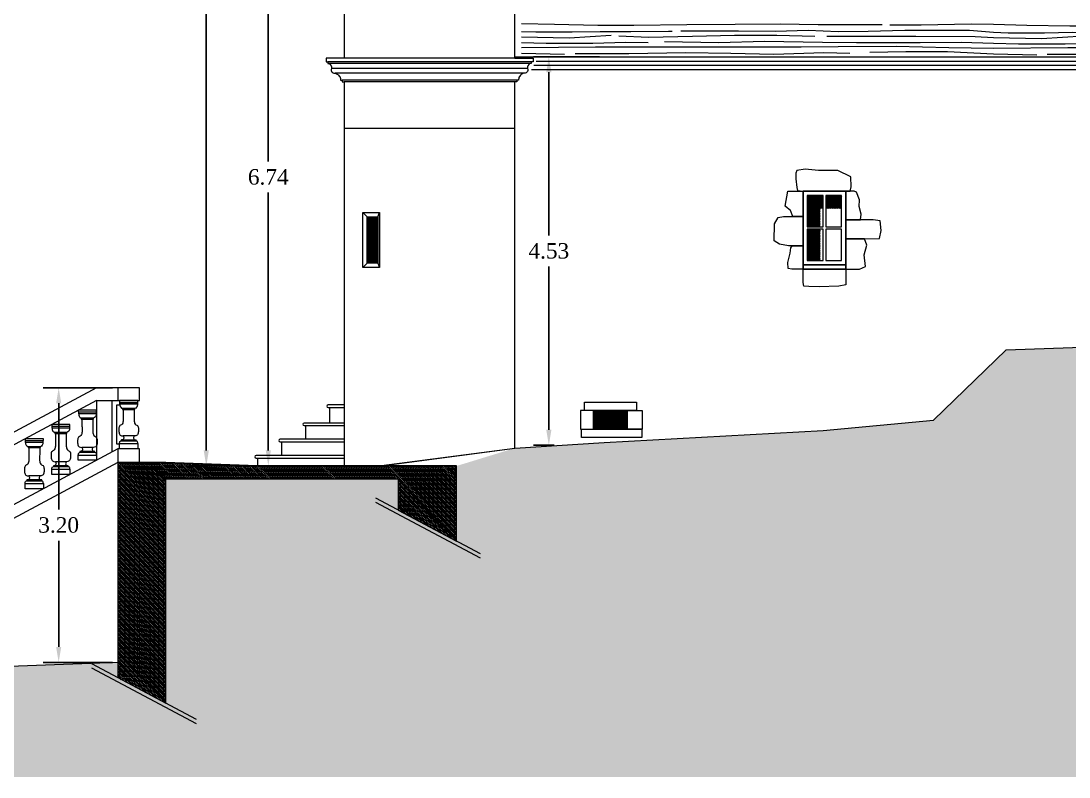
# Model space of a CAD drawing. Header units: millimetres. Extents: x -17502 to -16646, y 1856 to 2034.
# Drawn here: x -17107.58 to -17095.36, y 1865.02 to 1873.83 of the extents above; entities that cross this region are included whole.
import ezdxf

# ---------------------------------------------------------------- set-up
doc = ezdxf.new("R2010")
doc.units = ezdxf.units.MM
doc.layers.get('0').update_dxf_attribs({"lineweight": 9})
doc.layers.get('Defpoints').update_dxf_attribs({"lineweight": 9})
doc.layers.add('blocs', color=7, linetype='Continuous')
doc.styles.get("Standard").update_dxf_attribs({"font": 'times.ttf'})
doc.dimstyles.get("Standard").update_dxf_attribs({"dimtxt": 0.18, "dimasz": 0.18, "dimexe": 0.18, "dimexo": 0.0625, "dimgap": 0.09, "dimtad": 0, "dimtih": 1, "dimtoh": 1, "dimzin": 0, "dimdsep": 46, "dimtxsty": 'Standard', "dimcen": 0.09, "dimadec": 0, "dimazin": 0, "dimtfac": 1, "dimtofl": 0, "dimtmove": 0, "dimatfit": 3, "dimfxl": 1, "dimtolj": 1, "dimtzin": 0, "dimarcsym": 0})

# ---------------------------------------------------------------- blocks, each defined once
blk = doc.blocks.new('*D557')
at = {"color": 0, "lineweight": -2, "transparency": 16777216}
for p, q in [((-17106.516313972, 1869.557448742828), (-17107.32512854252, 1869.557448742828)), ((-17107.14512854252, 1869.377448742828), (-17107.14512854252, 1868.139265613772)), ((-17107.14512854252, 1866.537448742828), (-17107.14512854252, 1867.775631871883)), ((-17106.51916897586, 1866.357448742828), (-17107.32512854252, 1866.357448742828))]:
    blk.add_line(p, q, dxfattribs=at)
at = {"color": 0, "lineweight": 9, "transparency": 16777216}
for points in [[(-17107.17512854252, 1869.377448742828), (-17107.11512854253, 1869.377448742828), (-17107.14512854252, 1869.557448742828)], [(-17107.17512854252, 1866.537448742828), (-17107.11512854253, 1866.537448742828), (-17107.14512854252, 1866.357448742828)]]:
    blk.add_solid(points, dxfattribs=at)
at = {"layer": 'Defpoints', "color": 0, "lineweight": 9, "transparency": 16777216}
for p in [(-17106.453813972, 1869.557448742828), (-17107.14512854252, 1866.357448742828), (-17106.45666897586, 1866.357448742828)]:
    blk.add_point(p, dxfattribs=at)
at = {"color": 0, "lineweight": 9, "transparency": 16777216, "insert": (-17107.14512854252, 1867.957448742825), "char_height": 0.18, "attachment_point": 5}
blk.add_mtext('\\A1;3.20', dxfattribs=at)
blk = doc.blocks.new('*D558')
at = {"color": 0, "lineweight": -2, "transparency": 16777216}
for p, q in [((-17104.3365819863, 1875.382823399724), (-17104.88045591678, 1875.382823399724)), ((-17104.70045591678, 1875.202823399724), (-17104.70045591678, 1872.19695294222)), ((-17104.70045591678, 1868.827448742828), (-17104.70045591678, 1871.833319200332)), ((-17103.87783003371, 1868.647448742828), (-17104.88045591678, 1868.647448742828))]:
    blk.add_line(p, q, dxfattribs=at)
at = {"color": 0, "lineweight": 9, "transparency": 16777216}
for points in [[(-17104.73045591678, 1875.202823399724), (-17104.67045591678, 1875.202823399724), (-17104.70045591678, 1875.382823399724)], [(-17104.73045591678, 1868.827448742828), (-17104.67045591678, 1868.827448742828), (-17104.70045591678, 1868.647448742828)]]:
    blk.add_solid(points, dxfattribs=at)
at = {"layer": 'Defpoints', "color": 0, "lineweight": 9, "transparency": 16777216}
for p in [(-17104.2740819863, 1875.382823399724), (-17104.70045591678, 1868.647448742828), (-17103.81533003371, 1868.647448742828)]:
    blk.add_point(p, dxfattribs=at)
at = {"color": 0, "lineweight": 9, "transparency": 16777216, "insert": (-17104.70045591678, 1872.015136071273), "char_height": 0.18, "attachment_point": 5}
blk.add_mtext('\\A1;6.74', dxfattribs=at)
blk = doc.blocks.new('*D559')
at = {"color": 0, "lineweight": -2, "transparency": 16777216}
for p, q in [((-17102.88283003372, 1879.949086903252), (-17105.6036465412, 1879.949086903252)), ((-17105.4236465412, 1879.769086903252), (-17105.4236465412, 1874.480084693985)), ((-17105.4236465412, 1868.827448742828), (-17105.4236465412, 1874.116450952096)), ((-17103.87783003371, 1868.647448742828), (-17105.6036465412, 1868.647448742828))]:
    blk.add_line(p, q, dxfattribs=at)
at = {"color": 0, "lineweight": 9, "transparency": 16777216}
for points in [[(-17105.4536465412, 1879.769086903252), (-17105.3936465412, 1879.769086903252), (-17105.4236465412, 1879.949086903252)], [(-17105.4536465412, 1868.827448742828), (-17105.3936465412, 1868.827448742828), (-17105.4236465412, 1868.647448742828)]]:
    blk.add_solid(points, dxfattribs=at)
at = {"layer": 'Defpoints', "color": 0, "lineweight": 9, "transparency": 16777216}
for p in [(-17102.82033003372, 1879.949086903252), (-17105.4236465412, 1868.647448742828), (-17103.81533003371, 1868.647448742828)]:
    blk.add_point(p, dxfattribs=at)
at = {"color": 0, "lineweight": 9, "transparency": 16777216, "insert": (-17105.4236465412, 1874.298267823038), "char_height": 0.18, "attachment_point": 5}
blk.add_mtext('\\A1;11.30', dxfattribs=at)
blk = doc.blocks.new('*D560')
at = {"color": 0, "lineweight": -2, "transparency": 16777216}
for p, q in [((-17100.83832533462, 1873.41744874283), (-17101.60879919493, 1873.41744874283)), ((-17101.42879919493, 1873.23744874283), (-17101.42879919493, 1871.334514149736)), ((-17101.42879919493, 1869.067945814753), (-17101.42879919493, 1870.970880407847)), ((-17101.36651835413, 1868.887945814753), (-17101.60879919493, 1868.887945814753))]:
    blk.add_line(p, q, dxfattribs=at)
at = {"color": 0, "lineweight": 9, "transparency": 16777216}
for points in [[(-17101.45879919493, 1873.23744874283), (-17101.39879919493, 1873.23744874283), (-17101.42879919493, 1873.41744874283)], [(-17101.45879919493, 1869.067945814753), (-17101.39879919493, 1869.067945814753), (-17101.42879919493, 1868.887945814753)]]:
    blk.add_solid(points, dxfattribs=at)
at = {"layer": 'Defpoints', "color": 0, "lineweight": 9, "transparency": 16777216}
for p in [(-17100.77582533462, 1873.41744874283), (-17101.42879919493, 1868.887945814753), (-17101.30401835413, 1868.887945814753)]:
    blk.add_point(p, dxfattribs=at)
at = {"color": 0, "lineweight": 9, "transparency": 16777216, "insert": (-17101.42879919493, 1871.152697278789), "char_height": 0.18, "attachment_point": 5}
blk.add_mtext('\\A1;4.53', dxfattribs=at)

msp = doc.modelspace()

# ---------------------------------------------------------------- hatches: boundary and pattern name
at = {"lineweight": 9}
msp.add_hatch(color=254, dxfattribs=at).paths.add_polyline_path([(-17112.35749736951, 1866.136683718809), (-17106.45666897586, 1866.357448742828), (-17106.45666897586, 1866.179319988899), (-17105.89666897586, 1865.882203110426), (-17105.89666897586, 1868.497448742828), (-17103.18666897588, 1868.497448742828), (-17103.18666897588, 1868.131695595875), (-17102.50382157387, 1867.769400080594), (-17102.50526462907, 1868.646319972755), (-17101.82463316369, 1868.85496341727), (-17098.23037535294, 1869.060928212235), (-17096.94253263639, 1869.180928212235), (-17096.09582470796, 1870.000928212236), (-17094.32812194221, 1870.060928212235), (-17090.07062297275, 1872.680928212235), (-17088.22611228955, 1873.816011984335), (-17088.22611228955, 1865.020374448546), (-17112.35749736951, 1865.020374448546)])
h = msp.add_hatch(dxfattribs=at)
h.set_pattern_fill('ANSI31', color=252, scale=0.003, angle=90, style=0)
h.set_pattern_definition([(135, (3058.462578935471, 3152.832862348495), (-0.006735192090801865, -0.006735192090801864), [])])
h.paths.add_polyline_path([(-17103.42418214298, 1871.550928212235), (-17103.54686970608, 1871.550928212235), (-17103.54686970608, 1871.010928212235), (-17103.42418214298, 1871.010928212235)])
h.paths.add_polyline_path([(-17100.50926569539, 1869.294993697654), (-17100.90926569539, 1869.294993697654), (-17100.90926569539, 1869.074993697654), (-17100.50926569539, 1869.074993697654)])
h.paths.add_polyline_path([(-17098.01412846285, 1871.800068927842), (-17098.19902543089, 1871.800068927842), (-17098.19902543089, 1871.650068927842), (-17098.01412846285, 1871.650068927842)])
h.paths.add_polyline_path([(-17098.22902543089, 1871.800068927842), (-17098.41392239892, 1871.800068927842), (-17098.41392239892, 1871.435928212235), (-17098.26392239892, 1871.435928212235), (-17098.26392239892, 1871.650068927842), (-17098.22902543089, 1871.650068927842)])
h.paths.add_polyline_path([(-17098.26392239892, 1871.405928212236), (-17098.41392239892, 1871.405928212236), (-17098.41392239892, 1871.040928212236), (-17098.26392239892, 1871.040928212236)])
h.paths.add_polyline_path([(-17094.43872763509, 1871.585928212236), (-17094.58872763509, 1871.585928212236), (-17094.58872763509, 1871.270928212236), (-17094.43872763509, 1871.270928212236)])
h.paths.add_polyline_path([(-17094.33887628919, 1871.980928212236), (-17094.58872763509, 1871.980928212236), (-17094.58872763509, 1871.615928212235), (-17094.43872763509, 1871.615928212235), (-17094.43872763509, 1871.831479541334), (-17094.33887628919, 1871.831479541334)])
h.paths.add_polyline_path([(-17094.0590249433, 1871.980928212236), (-17094.30887628919, 1871.980928212236), (-17094.30887628919, 1871.831479541334), (-17094.0590249433, 1871.831479541334)])
h = msp.add_hatch(dxfattribs=at)
h.set_pattern_fill('ANSI31', color=256, scale=0.0045, angle=268.0000000000001, style=0)
h.set_pattern_definition([(313, (3058.462578935471, 3152.832862348495), (0.0104492160118839, 0.009744051569392946), [])])
h.paths.add_polyline_path([(-17103.18666897588, 1868.647448742828), (-17104.82666897588, 1868.647448742828), (-17105.89666897586, 1868.687448742828), (-17106.453813972, 1868.687448742828), (-17106.45666897586, 1866.179319988899), (-17105.89666897586, 1865.882203110426), (-17105.89666897586, 1868.497448742828), (-17103.18666897588, 1868.497448742828), (-17103.18666897588, 1868.131695595875), (-17102.50382157387, 1867.769400080594), (-17102.50526462907, 1868.646319972755)])

# ---------------------------------------------------------------- linework, layer by layer
for p, q in [((-17101.61275961966, 1873.358836600418), (-17104.00720357774, 1873.358836600418)), ((-17101.61275961966, 1873.358836600418), (-17104.00720357774, 1873.358836600418)), ((-17101.63275961966, 1873.338098702435), (-17104.00720357773, 1873.338098702435)), ((-17101.63275961966, 1873.338098702435), (-17104.00720357773, 1873.338098702435)), ((-17101.61275961966, 1873.40001707047), (-17103.81533003371, 1873.40001707047)), ((-17101.61275961966, 1873.40001707047), (-17103.81533003371, 1873.40001707047)), ((-17101.67691497622, 1873.278848580617), (-17103.96304822118, 1873.278848580617)), ((-17101.67691497622, 1873.278848580617), (-17103.96304822118, 1873.278848580617)), ((-17101.71932053303, 1873.224346951649), (-17103.92064266437, 1873.224346951649)), ((-17101.71932053303, 1873.224346951649), (-17103.92064266437, 1873.224346951649)), ((-17101.78184307572, 1873.145851504577), (-17103.83782907864, 1873.145851504577)), ((-17101.80213411876, 1873.125851504577), (-17103.81533003371, 1873.125851504577)), ((-17103.81533003371, 1869.357448742828), (-17104.00166897588, 1869.357448742828)), ((-17104.00166897588, 1869.327448742828), (-17103.81533003371, 1869.327448742828)), ((-17103.81533003371, 1869.147448742828), (-17104.28166897588, 1869.147448742828)), ((-17104.28166897588, 1869.117448742828), (-17103.81533003371, 1869.117448742828)), ((-17103.81533003371, 1868.957448742828), (-17104.56166897588, 1868.957448742828)), ((-17104.56166897588, 1868.927448742828), (-17103.81533003371, 1868.927448742828)), ((-17103.81533003371, 1868.767448742828), (-17104.84166897588, 1868.767448742828)), ((-17104.84166897588, 1868.737448742828), (-17103.81533003371, 1868.737448742828))]:
    msp.add_line(p, q, dxfattribs=at)
for points in [[(-17101.82463316369, 1873.40001707047), (-17101.82463316369, 1875.157448742829), (-17103.81533003371, 1875.157448742829), (-17103.81533003371, 1873.40001707047)], [(-17106.453813972, 1868.687448742828), (-17105.89666897586, 1868.687448742828), (-17104.82666897588, 1868.647448742828), (-17103.81533003371, 1868.647448742828), (-17103.38007202193, 1868.650928212236), (-17101.82463316369, 1868.85496341727), (-17100.78340354457, 1868.920928212236), (-17098.23037535294, 1869.060928212235), (-17096.94253263639, 1869.180928212235), (-17096.09582470796, 1870.000928212236), (-17094.32812194221, 1870.060928212235), (-17088.22611228955, 1873.816011984335)], [(-17103.81533003371, 1873.40001707047), (-17104.02720357774, 1873.40001707047), (-17104.02720357774, 1873.358836600418), (-17104.00720357774, 1873.358836600425), (-17104.00720357773, 1873.338098702435), (-17103.98750868578, 1873.333334755021), (-17103.97727093056, 1873.326549105523), (-17103.96610476499, 1873.312151408836), (-17103.96159893059, 1873.297797058703), (-17103.96175549996, 1873.283330927909), (-17103.96560563864, 1873.269981059098), (-17103.96601944765, 1873.258555106368), (-17103.96240256403, 1873.24632262317), (-17103.95474238954, 1873.235858344608), (-17103.94565504932, 1873.229420931616), (-17103.93679264705, 1873.226268272776), (-17103.91949170621, 1873.224210025172), (-17103.90767607167, 1873.220479677444), (-17103.8958646156, 1873.214528127752), (-17103.8888536238, 1873.209697582677), (-17103.88064971106, 1873.202419959196), (-17103.8720439095, 1873.192024426831), (-17103.86787972808, 1873.185341778574), (-17103.86284174271, 1873.174422514703), (-17103.85996662985, 1873.164945361179), (-17103.85812012168, 1873.153443784704), (-17103.85812012168, 1873.145851504577), (-17103.83782907864, 1873.145851504577), (-17103.83782907864, 1873.125851504577), (-17103.81533003371, 1873.125851504577), (-17103.81533003371, 1873.125851504577)], [(-17101.82533003373, 1873.41744874283), (-17090.07062297275, 1873.41744874283)], [(-17101.82463316369, 1873.40001707047), (-17101.61275961966, 1873.40001707047), (-17101.61275961966, 1873.358836600418), (-17101.63275961966, 1873.358836600425), (-17101.63275961966, 1873.338098702435), (-17101.65245451162, 1873.333334755021), (-17101.66269226684, 1873.326549105523), (-17101.6738584324, 1873.312151408836), (-17101.67836426681, 1873.297797058703), (-17101.67820769744, 1873.283330927909), (-17101.67435755876, 1873.269981059098), (-17101.67394374975, 1873.258555106368), (-17101.67756063336, 1873.24632262317), (-17101.68522080786, 1873.235858344608), (-17101.69430814807, 1873.229420931616), (-17101.70317055035, 1873.226268272776), (-17101.72047149119, 1873.224210025172), (-17101.73228712573, 1873.220479677444), (-17101.7440985818, 1873.214528127752), (-17101.7511095736, 1873.209697582677), (-17101.75931348634, 1873.202419959196), (-17101.7679192879, 1873.192024426831), (-17101.77208346932, 1873.185341778574), (-17101.77712145469, 1873.174422514703), (-17101.77999656754, 1873.164945361179), (-17101.78184307572, 1873.153443784704), (-17101.78184307572, 1873.145851504577), (-17101.80213411876, 1873.145851504577), (-17101.80213411876, 1873.125851504577), (-17101.82463316369, 1873.125851504577), (-17101.82463316369, 1873.125851504577)], [(-17101.57598844784, 1873.36744874283), (-17090.07062297275, 1873.36744874283)], [(-17101.62977806586, 1873.267448742829), (-17090.07062297275, 1873.267448742829)], [(-17101.60496529713, 1873.31744874283), (-17090.07062297275, 1873.31744874283)], [(-17103.81533003371, 1873.125851504577), (-17103.81533003371, 1868.647448742828), (-17103.38007202193, 1868.647448742828), (-17101.82463316369, 1868.85496341727), (-17101.82463316369, 1873.125851504577)], [(-17103.81533003371, 1872.585421207494), (-17101.82463316369, 1872.585421207494)], [(-17098.46392239892, 1871.850928212235), (-17097.96412846652, 1871.850988760806), (-17097.91358685344, 1871.85082814728), (-17097.90448163403, 1871.899201185675), (-17097.90590811748, 1872.017585176483), (-17098.05679694969, 1872.089859151751), (-17098.28287860646, 1872.091123412255), (-17098.4395840963, 1872.108632498502), (-17098.53600384848, 1872.092081651356), (-17098.54720830204, 1872.058487556516), (-17098.54774399042, 1871.992845386262), (-17098.53567008764, 1871.894521228175), (-17098.52946409045, 1871.859201842064), (-17098.46392239892, 1871.850928212235)], [(-17098.46392239892, 1871.850068927842), (-17098.46392239892, 1871.11415067564), (-17098.46392239892, 1870.940928212236), (-17098.59295331307, 1870.940928212236), (-17098.63762428314, 1870.946879024071), (-17098.64159503604, 1871.020281878035), (-17098.61379976577, 1871.127902791429), (-17098.60486557176, 1871.190391663949), (-17098.59245233023, 1871.21369930743), (-17098.46392239892, 1871.21369930743), (-17098.63468332831, 1871.214373186062), (-17098.73783012897, 1871.232296931478), (-17098.7996180128, 1871.272130646176), (-17098.79632451449, 1871.469020868099), (-17098.75539236081, 1871.543051249254), (-17098.69057074756, 1871.555045575807), (-17098.46392239892, 1871.555045575807), (-17098.5830820956, 1871.555045575807), (-17098.6097547932, 1871.625150346518), (-17098.64950870944, 1871.655318003165), (-17098.67164472909, 1871.676436432466), (-17098.64134454461, 1871.850928212235), (-17098.46392239892, 1871.850928212235)], [(-17097.96412846285, 1871.850928212235), (-17097.96412846285, 1871.120498500996), (-17097.96412846285, 1870.940928212236), (-17097.80530450917, 1870.940928212236), (-17097.73444273466, 1870.971711690308), (-17097.75087471958, 1871.106648076578), (-17097.71853063174, 1871.222599890893), (-17097.7475976062, 1871.294898963642), (-17097.96412846285, 1871.294898963642), (-17097.7475976062, 1871.294898963642), (-17097.57076345436, 1871.299394464612), (-17097.55257686766, 1871.391862638144), (-17097.56415352596, 1871.505791477022), (-17097.64677763093, 1871.517351336659), (-17097.96412846285, 1871.517351336659), (-17097.79468406242, 1871.517351336659), (-17097.78472275179, 1871.58134086833), (-17097.80756970936, 1871.671393602053), (-17097.80652994534, 1871.749415518895), (-17097.8414641596, 1871.837495227194), (-17097.86869297981, 1871.849529611934), (-17097.96412846285, 1871.850928212235)], [(-17103.54686970608, 1871.550928212235), (-17103.59686970607, 1871.600928212235)], [(-17103.42418214298, 1871.550928212235), (-17103.40191406097, 1871.600928212235)], [(-17103.54686970608, 1871.010928212235), (-17103.59686970607, 1870.960928212235)], [(-17103.42418214298, 1871.010928212235), (-17103.40191406097, 1870.960928212235)], [(-17098.46392239892, 1870.940928212236), (-17097.96412846285, 1870.940928212236), (-17097.96412846285, 1870.756509669708), (-17098.04546186667, 1870.744063873351), (-17098.27486435473, 1870.735550844348), (-17098.39743547907, 1870.738171240718), (-17098.45380236605, 1870.742099662472), (-17098.46392239892, 1870.785977178471), (-17098.46392239892, 1870.940928212236)], [(-17106.703813972, 1869.557448742828), (-17111.03221682296, 1867.238661501125)], [(-17106.203813972, 1869.557448742828), (-17106.703813972, 1869.557448742828)], [(-17106.703813972, 1869.409809020616), (-17111.03221682296, 1867.091021778915)], [(-17106.703813972, 1869.409809020616), (-17106.453813972, 1869.409809020616)], [(-17106.703813972, 1869.409809020616), (-17106.703813972, 1868.71352017139)], [(-17106.52548020489, 1869.409809020616), (-17106.52548020489, 1868.80905611806)], [(-17106.42956656131, 1869.354398538309), (-17106.47006972258, 1869.354398538309), (-17106.47006972258, 1868.904586170351), (-17106.43492627574, 1868.904586170351)], [(-17106.25716464644, 1869.315201311564), (-17106.40046329754, 1869.315201311564)], [(-17103.98666897588, 1869.327448742828), (-17103.98666897588, 1869.147448742828), (-17104.15952883512, 1869.147448742828)], [(-17106.73827695019, 1869.203236502763), (-17106.8815756013, 1869.203236502763)], [(-17104.26666897588, 1869.117448742828), (-17104.26666897588, 1868.957448742828), (-17104.39564012536, 1868.957448742828)], [(-17107.04827695019, 1869.037165074183), (-17107.1915756013, 1869.037165074183)], [(-17106.26545321081, 1868.996334854859), (-17106.39217473317, 1868.996334854859)], [(-17104.54666897588, 1868.927448742828), (-17104.54666897588, 1868.767448742828), (-17104.71725321377, 1868.767448742828)], [(-17106.453813972, 1868.847448742828), (-17111.03221682296, 1866.394732929688)], [(-17107.35827695019, 1868.871093645604), (-17107.50157560129, 1868.871093645604)], [(-17106.74656551456, 1868.862406283422), (-17106.87328703692, 1868.862406283422)], [(-17106.453813972, 1868.687448742828), (-17111.03221682296, 1866.234732929686)], [(-17107.05656551457, 1868.696334854842), (-17107.18328703692, 1868.696334854842)], [(-17103.18666897588, 1868.647448742828), (-17104.82666897588, 1868.647448742828), (-17105.89666897586, 1868.687448742828)], [(-17104.82666897588, 1868.737448742828), (-17104.82666897588, 1868.647448742828)], [(-17107.36656551456, 1868.530263426263), (-17107.49328703692, 1868.530263426263)], [(-17102.22693162885, 1867.622491730335), (-17103.44696612367, 1868.269800374498)], [(-17102.22693162885, 1867.572491730335), (-17103.44696612367, 1868.219800374498)], [(-17106.45666897586, 1866.357448742828), (-17112.35749736951, 1866.136683718809)], [(-17105.53643124793, 1865.69107327251), (-17106.75646574275, 1866.338381916673)], [(-17105.53643124793, 1865.64107327251), (-17106.75646574275, 1866.288381916673)]]:
    msp.add_lwpolyline(points, dxfattribs=at)
for points in [[(-17097.96412846285, 1871.850928212235), (-17098.46392239892, 1871.850928212235), (-17098.46392239892, 1870.940928212236), (-17097.96412846285, 1870.940928212236)], [(-17097.96412846285, 1871.850068927842), (-17098.46392239892, 1871.850068927842), (-17098.46392239892, 1870.990928212236), (-17097.96412846285, 1870.990928212236)], [(-17098.46392239892, 1871.850068927842), (-17097.96412846285, 1871.850068927842), (-17097.96412846285, 1870.940928212236), (-17098.46392239892, 1870.940928212236)], [(-17098.22902543089, 1871.800068927842), (-17098.41392239892, 1871.800068927842), (-17098.41392239892, 1871.435928212235), (-17098.22902543089, 1871.435928212235)], [(-17098.01412846285, 1871.800068927842), (-17098.19902543089, 1871.800068927842), (-17098.19902543089, 1871.435928212235), (-17098.01412846285, 1871.435928212235)], [(-17103.59686970607, 1871.600928212235), (-17103.40191406097, 1871.600928212235), (-17103.40191406097, 1870.960928212235), (-17103.59686970607, 1870.960928212235)], [(-17103.54686970608, 1871.550928212235), (-17103.42418214298, 1871.550928212235), (-17103.42418214298, 1871.010928212235), (-17103.54686970608, 1871.010928212235)], [(-17098.22902543089, 1871.405928212236), (-17098.41392239892, 1871.405928212236), (-17098.41392239892, 1871.040928212236), (-17098.22902543089, 1871.040928212236)], [(-17098.01412846285, 1871.405928212236), (-17098.19902543089, 1871.405928212236), (-17098.19902543089, 1871.040928212236), (-17098.01412846285, 1871.040928212236)], [(-17097.96412846285, 1870.990928212236), (-17098.46392239892, 1870.990928212236), (-17098.46392239892, 1870.940928212236), (-17097.96412846285, 1870.940928212236)], [(-17106.203813972, 1869.557448742828), (-17106.453813972, 1869.557448742828), (-17106.453813972, 1869.409809020615), (-17106.203813972, 1869.409809020615)], [(-17106.703813972, 1869.296117266597), (-17106.91603857949, 1869.296117266597), (-17106.91603857949, 1869.275977250994), (-17106.703813972, 1869.275977250994)], [(-17106.22270166825, 1869.408082075398), (-17106.43492627574, 1869.408082075398), (-17106.43492627574, 1869.387942059795), (-17106.22270166825, 1869.387942059795)], [(-17106.22705040245, 1869.365408795941), (-17106.43057754154, 1869.365408795941), (-17106.43057754154, 1869.387942059795), (-17106.22705040245, 1869.387942059795)], [(-17106.25716464644, 1869.315201311564), (-17106.40046329754, 1869.315201311564), (-17106.40046329754, 1869.304722261869), (-17106.25716464644, 1869.304722261869)], [(-17100.90926569539, 1869.294993697654), (-17101.0592431552, 1869.294993697654), (-17101.0592431552, 1869.074993697654), (-17100.90926569539, 1869.074993697654)], [(-17101.01269838667, 1869.389835988537), (-17100.40713864636, 1869.389835988537), (-17100.40713864636, 1869.294993697654), (-17101.01269838667, 1869.294993697654)], [(-17100.50926569539, 1869.294993697654), (-17100.90926569539, 1869.294993697654), (-17100.90926569539, 1869.074993697654), (-17100.50926569539, 1869.074993697654)], [(-17100.50926569539, 1869.294993697654), (-17100.33828417369, 1869.294993697654), (-17100.33828417369, 1869.074993697654), (-17100.50926569539, 1869.074993697654)], [(-17106.7081627062, 1869.25344398714), (-17106.91168984529, 1869.25344398714), (-17106.91168984529, 1869.275977250994), (-17106.7081627062, 1869.275977250994)], [(-17106.73827695019, 1869.203236502763), (-17106.8815756013, 1869.203236502763), (-17106.8815756013, 1869.192757453068), (-17106.73827695019, 1869.192757453068)], [(-17107.013813972, 1869.130045838017), (-17107.22603857949, 1869.130045838017), (-17107.22603857949, 1869.109905822414), (-17107.013813972, 1869.109905822414)], [(-17107.0181627062, 1869.087372558559), (-17107.22168984529, 1869.087372558559), (-17107.22168984529, 1869.109905822414), (-17107.0181627062, 1869.109905822414)], [(-17101.04727650642, 1869.074993697654), (-17100.34448855411, 1869.074993697654), (-17100.34448855411, 1868.980202593566), (-17101.04727650642, 1868.980202593566)], [(-17107.323813972, 1868.963974409438), (-17107.53603857949, 1868.963974409438), (-17107.53603857949, 1868.943834393835), (-17107.323813972, 1868.943834393835)], [(-17107.3281627062, 1868.921301129981), (-17107.53168984529, 1868.921301129981), (-17107.53168984529, 1868.943834393835), (-17107.3281627062, 1868.943834393835)], [(-17107.04827695019, 1869.037165074183), (-17107.1915756013, 1869.037165074183), (-17107.1915756013, 1869.026686024488), (-17107.04827695019, 1869.026686024488)], [(-17106.24156364792, 1868.949208348511), (-17106.41606429607, 1868.949208348511), (-17106.41606429607, 1868.939598753641), (-17106.24156364792, 1868.939598753641)], [(-17107.35827695019, 1868.871093645604), (-17107.50157560129, 1868.871093645604), (-17107.50157560129, 1868.860614595909), (-17107.35827695019, 1868.860614595909)], [(-17106.72267595167, 1868.815279777074), (-17106.89717659982, 1868.815279777074), (-17106.89717659982, 1868.805670182203), (-17106.72267595167, 1868.805670182203)], [(-17106.203813972, 1868.847448742828), (-17106.453813972, 1868.847448742828), (-17106.453813972, 1868.687448742828), (-17106.203813972, 1868.687448742828)], [(-17106.22270166825, 1868.847448742828), (-17106.43492627574, 1868.847448742828), (-17106.43492627574, 1868.908415891196), (-17106.22270166825, 1868.908415891196)], [(-17106.703813972, 1868.71352017139), (-17106.91603857949, 1868.71352017139), (-17106.91603857949, 1868.774487319759), (-17106.703813972, 1868.774487319759)], [(-17103.18666897588, 1868.647448742828), (-17103.18666897588, 1868.647448742828), (-17103.18666897588, 1868.647448742828), (-17104.82666897588, 1868.647448742828), (-17105.89666897586, 1868.687448742828), (-17106.453813972, 1868.687448742828), (-17106.45666897586, 1866.179319988899), (-17105.89666897586, 1865.882203110426), (-17105.89666897586, 1868.497448742828), (-17103.18666897588, 1868.497448742828), (-17103.18666897588, 1868.131695595875), (-17102.50382157387, 1867.769400080594), (-17102.50526462907, 1868.646319972755), (-17103.18666897588, 1868.647448742828), (-17103.18666897588, 1868.647448742828), (-17103.18666897588, 1868.647448742828), (-17103.18666897588, 1868.647448742828)], [(-17107.013813972, 1868.54744874281), (-17107.22603857949, 1868.54744874281), (-17107.22603857949, 1868.608415891179), (-17107.013813972, 1868.608415891179)], [(-17107.03267595167, 1868.649208348493), (-17107.20717659982, 1868.649208348493), (-17107.20717659982, 1868.639598753623), (-17107.03267595167, 1868.639598753623)], [(-17107.323813972, 1868.381377314231), (-17107.53603857949, 1868.381377314231), (-17107.53603857949, 1868.4423444626), (-17107.323813972, 1868.4423444626)], [(-17107.34267595167, 1868.483136919915), (-17107.51717659982, 1868.483136919915), (-17107.51717659982, 1868.473527325044), (-17107.34267595167, 1868.473527325044)]]:
    msp.add_lwpolyline(points, close=True, dxfattribs=at)
for centre in [(-17104.00166897588, 1869.342448742828), (-17104.28166897588, 1869.132448742828), (-17104.56166897588, 1868.942448742828), (-17104.84166897588, 1868.752448742828)]:
    msp.add_arc(centre, 0.01499999999987267, 90, 270, dxfattribs=at)
for points in [[(-17106.39233419435, 1869.304722261869), (-17106.39233419435, 1869.246267157278), (-17106.39125213634, 1869.188244853686), (-17106.39854179032, 1869.146988130612), (-17106.41388651194, 1869.126194418545), (-17106.43154342069, 1869.116774896517), (-17106.43969758207, 1869.10071759419), (-17106.44305537893, 1869.060695702452), (-17106.43492627574, 1869.016865932493), (-17106.42606706814, 1869.004789885641), (-17106.39217473317, 1868.996334854859)], [(-17106.43057754154, 1869.365408795941), (-17106.42896698361, 1869.349169768566), (-17106.42139941157, 1869.331414011282), (-17106.40046329754, 1869.315201311564)], [(-17106.26529374964, 1869.304722261869), (-17106.26529374964, 1869.246267157278), (-17106.26637580765, 1869.188244853686), (-17106.25908615367, 1869.146988130612), (-17106.24374143204, 1869.126194418545), (-17106.2260845233, 1869.116774896517), (-17106.21793036192, 1869.10071759419), (-17106.21457256505, 1869.060695702452), (-17106.22270166825, 1869.016865932493), (-17106.23156087585, 1869.004789885641), (-17106.26545321081, 1868.996334854859)], [(-17106.22705040245, 1869.365408795941), (-17106.22866096038, 1869.349169768566), (-17106.23622853241, 1869.331414011282), (-17106.25716464644, 1869.315201311564)], [(-17106.8734464981, 1869.192757453068), (-17106.8734464981, 1869.112338585841), (-17106.87236444009, 1869.054316282248), (-17106.87965409407, 1869.013059559175), (-17106.89499881569, 1868.992265847108), (-17106.91265572444, 1868.98284632508), (-17106.92080988582, 1868.966789022753), (-17106.92416768268, 1868.926767131014), (-17106.91603857949, 1868.882937361055), (-17106.90717937189, 1868.870861314204), (-17106.87328703692, 1868.862406283422)], [(-17106.91168984529, 1869.25344398714), (-17106.91007928736, 1869.237204959765), (-17106.90251171533, 1869.219449202481), (-17106.8815756013, 1869.203236502763)], [(-17106.74640605339, 1869.192757453068), (-17106.74640605339, 1869.112338585841), (-17106.7474881114, 1869.054316282248), (-17106.74019845742, 1869.013059559175), (-17106.7248537358, 1868.992265847108), (-17106.70719682705, 1868.98284632508), (-17106.69904266567, 1868.966789022753), (-17106.6956848688, 1868.926767131014), (-17106.703813972, 1868.882937361055), (-17106.7126731796, 1868.870861314204), (-17106.74656551456, 1868.862406283422)], [(-17106.7081627062, 1869.25344398714), (-17106.70977326413, 1869.237204959765), (-17106.71734083616, 1869.219449202481), (-17106.73827695019, 1869.203236502763)], [(-17107.22168984529, 1869.087372558559), (-17107.22007928736, 1869.071133531184), (-17107.21251171533, 1869.053377773901), (-17107.1915756013, 1869.037165074183)], [(-17107.0181627062, 1869.087372558559), (-17107.01977326413, 1869.071133531184), (-17107.02734083616, 1869.053377773901), (-17107.04827695019, 1869.037165074183)], [(-17107.1834464981, 1869.026686024488), (-17107.1834464981, 1868.946267157261), (-17107.18236444009, 1868.888244853668), (-17107.18965409407, 1868.846988130594), (-17107.20499881569, 1868.826194418527), (-17107.22265572444, 1868.816774896499), (-17107.23080988582, 1868.800717594173), (-17107.23416768268, 1868.760695702434), (-17107.22603857949, 1868.716865932475), (-17107.21717937189, 1868.704789885624), (-17107.18328703692, 1868.696334854842)], [(-17107.05640605339, 1869.026686024488), (-17107.05640605339, 1868.946267157261), (-17107.0574881114, 1868.888244853668), (-17107.05019845742, 1868.846988130594), (-17107.0348537358, 1868.826194418527), (-17107.01719682705, 1868.816774896499), (-17107.00904266567, 1868.800717594173), (-17107.0056848688, 1868.760695702434), (-17107.013813972, 1868.716865932475), (-17107.0226731796, 1868.704789885624), (-17107.05656551457, 1868.696334854842)], [(-17106.43492627574, 1868.908415891196), (-17106.43307197001, 1868.924146987429), (-17106.42563993997, 1868.935374127871), (-17106.41606429607, 1868.939598753641), (-17106.41578637801, 1868.939691863648)], [(-17106.39217473317, 1868.996334854859), (-17106.38828615838, 1868.987505457635), (-17106.38516413626, 1868.971903431136), (-17106.39383426846, 1868.955885941365), (-17106.40801834049, 1868.949889656908), (-17106.41606429607, 1868.949208348511)], [(-17106.26545321081, 1868.996334854859), (-17106.26934178561, 1868.987505457635), (-17106.27246380773, 1868.971903431136), (-17106.26379367553, 1868.955885941365), (-17106.2496096035, 1868.949889656908), (-17106.24156364792, 1868.949208348511)], [(-17106.22270166825, 1868.908415891196), (-17106.22455597398, 1868.924146987429), (-17106.23198800401, 1868.935374127871), (-17106.24156364792, 1868.939598753641), (-17106.24184156597, 1868.939691863648)], [(-17107.4934464981, 1868.860614595909), (-17107.4934464981, 1868.780195728682), (-17107.49236444009, 1868.722173425089), (-17107.49965409407, 1868.680916702016), (-17107.51499881569, 1868.660122989949), (-17107.53265572444, 1868.650703467921), (-17107.54080988582, 1868.634646165594), (-17107.54416768268, 1868.594624273856), (-17107.53603857949, 1868.550794503896), (-17107.52717937189, 1868.538718457045), (-17107.49328703692, 1868.530263426263)], [(-17107.53168984529, 1868.921301129981), (-17107.53007928736, 1868.905062102606), (-17107.52251171532, 1868.887306345322), (-17107.50157560129, 1868.871093645604)], [(-17107.36640605338, 1868.860614595909), (-17107.36640605338, 1868.780195728682), (-17107.36748811139, 1868.722173425089), (-17107.36019845742, 1868.680916702016), (-17107.34485373579, 1868.660122989949), (-17107.32719682705, 1868.650703467921), (-17107.31904266567, 1868.634646165594), (-17107.3156848688, 1868.594624273856), (-17107.323813972, 1868.550794503896), (-17107.3326731796, 1868.538718457045), (-17107.36656551456, 1868.530263426263)], [(-17107.3281627062, 1868.921301129981), (-17107.32977326413, 1868.905062102606), (-17107.33734083616, 1868.887306345322), (-17107.35827695019, 1868.871093645604)], [(-17106.91603857949, 1868.774487319759), (-17106.91418427376, 1868.790218415992), (-17106.90675224373, 1868.801445556433), (-17106.89717659982, 1868.805670182203), (-17106.89689868176, 1868.80576329221)], [(-17106.87328703692, 1868.862406283422), (-17106.86939846213, 1868.853576886198), (-17106.86627644001, 1868.837974859699), (-17106.87494657221, 1868.821957369927), (-17106.88913064424, 1868.81596108547), (-17106.89717659982, 1868.815279777074)], [(-17106.74656551456, 1868.862406283422), (-17106.75045408936, 1868.853576886198), (-17106.75357611148, 1868.837974859699), (-17106.74490597928, 1868.821957369927), (-17106.73072190725, 1868.81596108547), (-17106.72267595167, 1868.815279777074)], [(-17106.703813972, 1868.774487319759), (-17106.70566827773, 1868.790218415992), (-17106.71310030776, 1868.801445556433), (-17106.72267595167, 1868.805670182203), (-17106.72295386972, 1868.80576329221)], [(-17107.18328703692, 1868.696334854842), (-17107.17939846213, 1868.687505457617), (-17107.17627644001, 1868.671903431118), (-17107.18494657221, 1868.655885941347), (-17107.19913064424, 1868.64988965689), (-17107.20717659982, 1868.649208348493)], [(-17107.05656551457, 1868.696334854842), (-17107.06045408936, 1868.687505457617), (-17107.06357611148, 1868.671903431118), (-17107.05490597928, 1868.655885941347), (-17107.04072190725, 1868.64988965689), (-17107.03267595167, 1868.649208348493)], [(-17107.22603857949, 1868.608415891179), (-17107.22418427376, 1868.624146987411), (-17107.21675224373, 1868.635374127853), (-17107.20717659982, 1868.639598753623), (-17107.20689868176, 1868.63969186363)], [(-17107.013813972, 1868.608415891179), (-17107.01566827773, 1868.624146987411), (-17107.02310030776, 1868.635374127853), (-17107.03267595167, 1868.639598753623), (-17107.03295386973, 1868.63969186363)], [(-17107.53603857949, 1868.4423444626), (-17107.53418427376, 1868.458075558833), (-17107.52675224372, 1868.469302699274), (-17107.51717659982, 1868.473527325044), (-17107.51689868176, 1868.473620435052)], [(-17107.49328703692, 1868.530263426263), (-17107.48939846213, 1868.521434029039), (-17107.48627644001, 1868.50583200254), (-17107.49494657221, 1868.489814512768), (-17107.50913064424, 1868.483818228311), (-17107.51717659982, 1868.483136919915)], [(-17107.36656551456, 1868.530263426263), (-17107.37045408936, 1868.521434029039), (-17107.37357611148, 1868.50583200254), (-17107.36490597928, 1868.489814512768), (-17107.35072190725, 1868.483818228311), (-17107.34267595167, 1868.483136919915)], [(-17107.323813972, 1868.4423444626), (-17107.32566827773, 1868.458075558833), (-17107.33310030776, 1868.469302699274), (-17107.34267595167, 1868.473527325044), (-17107.34295386972, 1868.473620435052)]]:
    msp.add_spline(points, degree=3, dxfattribs=at)
at = {"layer": 'blocs', "lineweight": 9}
for points in [[(-17101.74929147096, 1873.805171517556), (-17101.36127269835, 1873.795310099588), (-17100.85851601365, 1873.784141655579), (-17100.43769005528, 1873.784141655579), (-17099.81948557398, 1873.791587263712), (-17099.25714299657, 1873.795310099588), (-17098.73204156833, 1873.799032935463), (-17098.28577281182, 1873.791609593856), (-17097.86122277457, 1873.791609593856), (-17097.5409481171, 1873.791609593856)], [(-17101.74929147096, 1873.713332223715), (-17101.5805534242, 1873.705998364815), (-17101.15600338694, 1873.705998364815), (-17100.82828048163, 1873.713443972948), (-17100.47076467501, 1873.709721200691), (-17100.03131805198, 1873.717166808824), (-17099.99035273386, 1873.717166808824)], [(-17099.88980143295, 1873.720889581081), (-17099.21573504775, 1873.720889581081), (-17098.78373676264, 1873.717166808824), (-17098.40387621247, 1873.728335252832), (-17098.05493099365, 1873.713430549414), (-17097.70486343487, 1873.717153385289), (-17097.27658922865, 1873.72832176568), (-17096.52431628609, 1873.72832176568), (-17096.24194411165, 1873.705240675939)], [(-17097.45156914293, 1873.787886821599), (-17097.08660508846, 1873.787886821599), (-17096.50191776751, 1873.799055265608), (-17096.24194411165, 1873.796795406763)], [(-17096.24194411165, 1873.79707996978), (-17095.85392533904, 1873.787218551811), (-17095.35116865434, 1873.776050107802), (-17094.93034269597, 1873.776050107802), (-17094.31213821467, 1873.783495715935), (-17093.74979563726, 1873.787218551811), (-17093.22469420902, 1873.790941387687), (-17092.77842545251, 1873.78351804608), (-17092.35387541525, 1873.78351804608), (-17092.03360075779, 1873.78351804608)], [(-17096.24194411165, 1873.705240675939), (-17096.07320606489, 1873.697906817039), (-17095.64865602763, 1873.697906817039), (-17095.32093312232, 1873.705352425171), (-17094.9634173157, 1873.701629652914), (-17094.52397069267, 1873.709075261047), (-17094.48300537455, 1873.709075261047)], [(-17101.74929147096, 1873.649037378653), (-17101.18979879032, 1873.63892961694), (-17100.70193860132, 1873.66871211309)], [(-17101.74929147096, 1873.581893824439), (-17101.4582611554, 1873.575637271839), (-17100.91453915258, 1873.575637271839), (-17100.53095443345, 1873.586805715848), (-17100.27026584885, 1873.58308294359)], [(-17100.61255962714, 1873.661266504957), (-17100.26621614725, 1873.646375225072), (-17099.75228713582, 1873.657543669081), (-17099.26442694682, 1873.66871211309), (-17098.76911860005, 1873.66871211309), (-17098.32638107091, 1873.657539215776)], [(-17100.08033557376, 1873.594251323981), (-17099.44723459677, 1873.58308294359), (-17098.91468492068, 1873.597974159857), (-17098.23766595271, 1873.586814622458), (-17097.83918473789, 1873.583091786582), (-17097.09808421213, 1873.583091786582), (-17096.62139643994, 1873.586814622458)], [(-17098.18486445188, 1873.657539215776), (-17097.68210776718, 1873.657539215776), (-17097.14955809109, 1873.657539215776), (-17096.45687113131, 1873.6538163799), (-17096.24194411165, 1873.640945830877)], [(-17096.62139643994, 1873.586814622458), (-17096.24194411165, 1873.573802276662)], [(-17096.24194411165, 1873.640945830877), (-17095.68245143101, 1873.630838069163), (-17095.19459124201, 1873.660620565313)], [(-17096.24194411165, 1873.573802276662), (-17095.95091379609, 1873.567545724063), (-17095.40719179327, 1873.567545724063), (-17095.02360707414, 1873.578714168072), (-17094.76291848954, 1873.574991395814)], [(-17101.74929147096, 1873.52404203794), (-17100.88423092969, 1873.534587850017), (-17099.98299303016, 1873.534587850017), (-17099.26051307899, 1873.534587850017), (-17098.48589548296, 1873.534587850017), (-17098.05496900548, 1873.538328499114), (-17097.3771785414, 1873.54205133499), (-17096.76269822906, 1873.523437282848), (-17096.24194411165, 1873.515950490164)], [(-17101.74929147096, 1873.45878966772), (-17101.24534137679, 1873.449039221723)], [(-17101.12244524226, 1873.456484829856), (-17100.49679260319, 1873.456484829856), (-17099.83017446584, 1873.467653273864), (-17099.30507312767, 1873.460207665732), (-17098.80604052186, 1873.449039221723), (-17098.22135320091, 1873.467653273864), (-17097.91702162566, 1873.460194242197)], [(-17097.68612594237, 1873.471362686206), (-17097.26530007408, 1873.478808294339), (-17096.77743988507, 1873.478808294339)], [(-17096.77743988507, 1873.478808294339), (-17096.24194411165, 1873.450698119944)], [(-17096.24194411165, 1873.515950490164), (-17095.37688357037, 1873.526496302241), (-17094.47564567085, 1873.526496302241), (-17093.75316571968, 1873.526496302241), (-17092.97854812365, 1873.526496302241), (-17092.54762164617, 1873.530236951337), (-17091.86983118208, 1873.533959787213), (-17091.25535086975, 1873.515345735071), (-17090.73459675234, 1873.507858942387)], [(-17096.24194411165, 1873.450698119944), (-17095.73799401748, 1873.440947673946)], [(-17095.61509788295, 1873.448393282079), (-17094.98944524388, 1873.448393282079), (-17094.32282710653, 1873.459561726088), (-17093.79772576836, 1873.452116117955), (-17093.29869316255, 1873.440947673946), (-17092.7140058416, 1873.459561726088), (-17092.40967426635, 1873.452102694421)]]:
    msp.add_lwpolyline(points, dxfattribs=at)

# ---------------------------------------------------------------- dimensions: what is measured, and where the dimension line sits
at = {"lineweight": 9}
for base, p1, p2, picture, middle in [((-17105.4236465412, 1868.647448742828), (-17102.82033003372, 1879.949086903252), (-17103.81533003371, 1868.647448742828), '*D559', (-17105.4236465412, 1874.298267823038)), ((-17104.70045591678, 1868.647448742828), (-17104.2740819863, 1875.382823399724), (-17103.81533003371, 1868.647448742828), '*D558', (-17104.70045591678, 1872.015136071273)), ((-17101.42879919493, 1868.887945814753), (-17100.77582533462, 1873.41744874283), (-17101.30401835413, 1868.887945814753), '*D560', (-17101.42879919493, 1871.152697278789)), ((-17107.14512854252, 1866.357448742828), (-17106.453813972, 1869.557448742828), (-17106.45666897586, 1866.357448742828), '*D557', (-17107.14512854252, 1867.957448742825))]:
    dim = msp.add_linear_dim(base=base, p1=p1, p2=p2, angle=90, dimstyle='Standard', dxfattribs=at)
    dim.commit()
    dim.dimension.update_dxf_attribs({"geometry": picture, "text_midpoint": middle})

doc.saveas('drawing.dxf')
